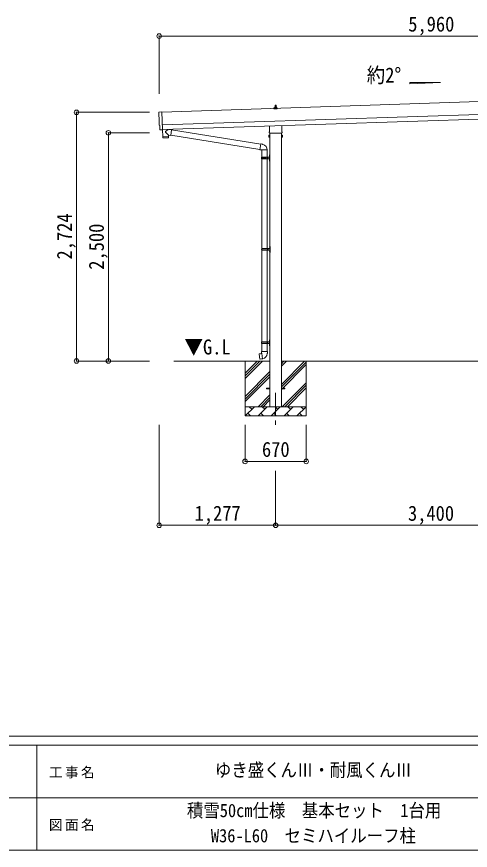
# Model space of a CAD drawing. Units: millimetres at full size, sheet at 1:50. Extents: x -14053 to 14053, y -9700 to 9700.
# Drawn here: x -970 to 4002, y -9700 to -570 of the extents above; entities that cross this region are included whole.
import ezdxf
from ezdxf.enums import TextEntityAlignment as Align

# ---------------------------------------------------------------- set-up
doc = ezdxf.new("R2010")
doc.units = ezdxf.units.MM
doc.header["$LTSCALE"] = 50
doc.header["$PDMODE"] = 32
doc.header["$PDSIZE"] = 50
doc.linetypes.add('CHAIN1', pattern=[8, 5, -1, 1, -1])
for name, color, linetype, lineweight in [('0-1_Defpoints', 7, 'CHAIN1', 9), ('0-2_TEXT1', 4, 'Continuous', 9), ('0-3_SHAPE', 7, 'Continuous', 9), ('0-7_PARTS2', 7, 'Continuous', 9), ('0-8_TABLE1', 6, 'Continuous', 9), ('0-9_DIM1', 7, 'Continuous', 9), ('F-0', 7, 'Continuous', 9)]:
    doc.layers.add(name, color=color, linetype=linetype, lineweight=lineweight)
doc.styles.add('ＭＳ ゴシック', font='')
doc.styles.get('ＭＳ ゴシック').set_extended_font_data('MS Gothic')

msp = doc.modelspace()

# ---------------------------------------------------------------- linework, layer by layer
at = {"layer": '0-1_Defpoints'}
msp.add_line((1868.36, -4691.27), (1868.36, -5040.27), dxfattribs=at)
at = {"layer": '0-2_TEXT1'}
for p, q in [((6514.26, -1419.71), (622.14, -1616.11)), ((1862.36, -1562.01), (1863.09, -1538.49)), ((1864.09, -1537.51), (1872.64, -1537.51)), ((1873.64, -1538.49), (1874.36, -1562.01)), ((626.81, -1756.04), (6518.92, -1559.63)), ((628.47, -1806.01), (6520.59, -1609.6)), ((1850.11, -1577.51), (1850.11, -1569.8)), ((1886.61, -1577.51), (1850.11, -1577.51)), ((1850.5, -1569.01), (1886.23, -1569.01)), ((1850.88, -1568.83), (1857.6, -1567.2)), ((1857.98, -1567.01), (1878.75, -1567.01)), ((1858.36, -1566.23), (1858.36, -1562.01)), ((1859.36, -1562.01), (1877.36, -1562.01)), ((1878.36, -1566.23), (1878.36, -1562.01)), ((1885.85, -1568.83), (1879.13, -1567.2)), ((1886.61, -1577.51), (1886.61, -1569.8)), ((608.98, -1810.43), (602.05, -1810.3)), ((1800.06, -1831.5), (1800.06, -1766.95)), ((1936.66, -1762.4), (1936.66, -1831.5)), ((1794.36, -1869.77), (1795.12, -1868.46)), ((1794.36, -1869.77), (1794.36, -1886.77)), ((1794.36, -1886.77), (1795.12, -1888.09)), ((1801.36, -1868.46), (1795.12, -1868.46)), ((1801.36, -1873.37), (1795.12, -1873.37)), ((1801.36, -1883.18), (1795.12, -1883.18)), ((1801.36, -1888.09), (1795.12, -1888.09)), ((1798.36, -1840.27), (1798.36, -1834.77)), ((1936.3, -1843.77), (1800.43, -1843.77)), ((1801.36, -1888.09), (1801.36, -1868.46)), ((1801.36, -1869.07), (1803.86, -1869.07)), ((1803.86, -1887.47), (1801.36, -1887.47)), ((1805.86, -1843.77), (1805.86, -4841.27)), ((1930.86, -1843.77), (1930.86, -4841.27)), ((1930.86, -1888.77), (1932.86, -1888.77)), ((1935.36, -1869.07), (1932.86, -1869.07)), ((1932.86, -1887.47), (1935.36, -1887.47)), ((1935.36, -1888.09), (1935.36, -1868.46)), ((1935.36, -1868.46), (1941.61, -1868.46)), ((1935.36, -1873.37), (1941.61, -1873.37)), ((1935.36, -1883.18), (1941.61, -1883.18)), ((1935.36, -1888.09), (1941.61, -1888.09)), ((1938.36, -1834.77), (1938.36, -1840.27)), ((1942.36, -1869.77), (1941.61, -1868.46)), ((1942.36, -1886.77), (1941.61, -1888.09)), ((1942.36, -1869.77), (1942.36, -1886.77)), ((1768.36, -4636.77), (1805.86, -4636.77)), ((1768.36, -4645.77), (1768.36, -4636.77)), ((1768.36, -4645.77), (1805.86, -4645.77)), ((1930.86, -4636.77), (1968.36, -4636.77)), ((1930.86, -4645.77), (1968.36, -4645.77)), ((1968.36, -4645.77), (1968.36, -4636.77))]:
    msp.add_line(p, q, dxfattribs=at)
for points in [[(590.47, -1613.73), (621.97, -1611.03), (628.57, -1808.77)], [(599.11, -1807.4), (597.55, -1760.4), (596.95, -1760.42)], [(609.71, -1810.13), (610.35, -1809.48), (628.6, -1809.78)], [(1932.86, -1888.77), (1932.86, -1867.77), (1930.86, -1867.77)]]:
    msp.add_lwpolyline(points, dxfattribs=at)
msp.add_lwpolyline([(1803.86, -1888.77), (1803.86, -1867.77), (1805.86, -1867.77), (1805.86, -1888.77)], close=True, dxfattribs=at)
for centre, radius, start, end in [((1864.09, -1538.51), 1, 90, 178.60509), ((1872.64, -1538.51), 1, 1.39491, 90), ((1851.11, -1569.8), 1, 103.62699, 180), ((1857.36, -1566.23), 1, 283.62699, 0), ((1862.45, -1562.65), 4.13, 90, 171.17633), ((1859.36, -1563.01), 1, 90, 180), ((1871.7, -1562.01), 4.83, 133.60282, 180), ((1865.03, -1562.01), 4.83, 0, 46.39718), ((1874.28, -1562.65), 4.13, 8.82367, 90), ((1877.36, -1563.01), 1, 0, 90), ((1879.36, -1566.23), 1, 180, 256.37301), ((1885.61, -1569.8), 1, 0, 76.37301), ((1798.71, -1870.91), 4.34, 145.61575, 214.38425), ((1810.61, -1878.27), 16.24, 162.41205, 197.58795), ((1798.71, -1885.64), 4.34, 145.61575, 214.38425), ((1802.36, -1834.77), 4, 125.09963, 180), ((1802.36, -1840.27), 4, 180, 194.47751), ((1802.36, -1840.27), 4, 194.47751, 241.04498), ((1934.36, -1840.27), 4, 298.95502, 345.52249), ((1934.36, -1834.77), 4, 0, 54.90037), ((1934.36, -1840.27), 4, 345.52249, 0), ((1926.12, -1878.27), 16.24, 342.41205, 17.58795), ((1938.02, -1870.91), 4.34, 325.61575, 34.38425), ((1938.02, -1885.64), 4.34, 325.61575, 34.38425)]:
    msp.add_arc(centre, radius, start, end, dxfattribs=at)
for centre, major_axis, ratio, start_param, end_param in [((590.73, -1616.72), (-3, -0.1), 0.99863, 4.7647489, 6.2979817), ((-4170.14, -1845.88), (4760.73, 158.69), 0.99863, 6.2686928, 6.2979817), ((596.8, -1756.02), (-4.4, -0.15), 0.99863, 6.2686928, 7.8539816), ((602.11, -1807.29), (-2.11, -2.14), 0.9974, 5.5252311, 7.0411395), ((609, -1809.43), (-0.704, -0.714), 0.9974, 0.7579542, 1.5707963)]:
    msp.add_ellipse(centre, major_axis=major_axis, ratio=ratio, start_param=start_param, end_param=end_param, dxfattribs=at)
at = {"layer": '0-3_SHAPE'}
for p, q in [((1805.86, -4341.27), (751.35, -4341.27)), ((1533.36, -4341.27), (1533.36, -4941.27)), ((1533.36, -4474.76), (1666.85, -4341.27)), ((1533.36, -4531.33), (1723.42, -4341.27)), ((1533.36, -4503.04), (1695.13, -4341.27)), ((5205.86, -4341.27), (1930.86, -4341.27)), ((1930.86, -4398.38), (1987.97, -4341.27)), ((1930.86, -4370.1), (1959.69, -4341.27)), ((1930.86, -4596.37), (2185.96, -4341.27)), ((1930.86, -4624.66), (2203.36, -4352.16)), ((1930.86, -4652.94), (2203.36, -4380.44)), ((1533.36, -4729.31), (1805.86, -4456.81)), ((1533.36, -4757.6), (1805.86, -4485.1)), ((1533.36, -4785.88), (1805.86, -4513.38)), ((1940.52, -4841.27), (2203.36, -4578.43)), ((1968.81, -4841.27), (2203.36, -4606.72)), ((1997.09, -4841.27), (2203.36, -4635)), ((1675.96, -4841.27), (1805.86, -4711.37)), ((1704.25, -4841.27), (1805.86, -4739.66)), ((1732.53, -4841.27), (1805.86, -4767.94)), ((1533.36, -4841.27), (2203.36, -4841.27)), ((1535.52, -4941.27), (1635.52, -4841.27)), ((1564.08, -4912.72), (1592.63, -4941.27)), ((1606.97, -4869.83), (1578.42, -4841.27)), ((1676.94, -4941.27), (1776.94, -4841.27)), ((1705.5, -4912.72), (1734.05, -4941.27)), ((1748.39, -4869.83), (1719.84, -4841.27)), ((1818.36, -4941.27), (1918.36, -4841.27)), ((1846.92, -4912.72), (1875.47, -4941.27)), ((1889.81, -4869.83), (1861.26, -4841.27)), ((1959.79, -4941.27), (2059.79, -4841.27)), ((1988.34, -4912.72), (2016.89, -4941.27)), ((2031.23, -4869.83), (2002.68, -4841.27)), ((2101.21, -4941.27), (2201.21, -4841.27)), ((2129.76, -4912.72), (2158.31, -4941.27)), ((2172.65, -4869.83), (2144.1, -4841.27))]:
    msp.add_line(p, q, dxfattribs=at)
msp.add_lwpolyline([(2203.36, -4341.27), (2203.36, -4941.27), (1533.36, -4941.27)], dxfattribs=at)
at = {"layer": '0-7_PARTS2', "color": 4}
for p, q in [((3337.73, -1291.09), (3673.73, -1291.09)), ((3337.73, -1303.5), (3337.73, -1291.09)), ((3673.73, -1291.09), (3337.73, -1303.5))]:
    msp.add_line(p, q, dxfattribs=at)
at = {"layer": '0-8_TABLE1'}
for p, q in [((591.36, -782.16), (591.36, -1413.55)), ((591.36, -782.16), (6551.36, -782.16)), ((-314.64, -1617.27), (485.36, -1617.27)), ((-314.64, -1617.27), (-314.64, -4341.27)), ((35.36, -1841.27), (485.36, -1841.27)), ((35.36, -1841.27), (35.36, -4341.27)), ((-314.64, -4341.27), (485.36, -4341.27)), ((591.36, -6140.27), (591.36, -5040.27)), ((1533.36, -5440.27), (1533.36, -5040.27)), ((2203.36, -5440.27), (2203.36, -5040.27)), ((1533.36, -5440.27), (2203.36, -5440.27)), ((1868.36, -6140.27), (1868.36, -5542.27)), ((1868.36, -6140.27), (591.36, -6140.27)), ((1868.36, -6140.27), (5268.36, -6140.27))]:
    msp.add_line(p, q, dxfattribs=at)
for p in [(591.36, -782.16), (-314.64, -1617.27), (35.36, -1841.27), (-314.64, -4341.27), (35.36, -4341.27), (1533.36, -5440.27), (2203.36, -5440.27), (591.36, -6140.27), (1868.36, -6140.27)]:
    msp.add_point(p, dxfattribs=at)
at = {"layer": '0-9_DIM1'}
for p, q in [((628.57, -1808.77), (628.6, -1809.77)), ((689.89, -1803.96), (662.68, -1826.99)), ((727.58, -1807.25), (701.67, -1803.57)), ((727.58, -1807.25), (718.62, -1870.32)), ((727.33, -1809.03), (1704.49, -1965.72)), ((630.61, -1881.98), (631.27, -1895.02)), ((691.88, -1895.95), (634.37, -1897.86)), ((635.07, -1880.83), (635.12, -1881.83)), ((694.14, -1866.84), (662.64, -1834.33)), ((690.04, -1879), (690.05, -1880)), ((694.14, -1866.84), (718.62, -1870.32)), ((694.14, -1866.84), (694.54, -1878.85)), ((718.88, -1868.44), (1694.07, -2024.81)), ((1704.81, -1963.9), (1693.75, -2026.63)), ((1704.81, -1963.9), (1705.96, -1961.92)), ((1704.81, -1963.9), (1724.45, -1967.72)), ((1705.96, -1961.92), (1709.52, -1962.55)), ((1709.52, -1962.55), (1709.94, -1964.89)), ((1724.45, -1967.72), (1726.14, -1969.35)), ((1726.14, -1969.35), (1728.25, -1969.8)), ((1693.75, -2026.63), (1694.15, -2028.89)), ((1693.75, -2026.63), (1713.51, -2029.76)), ((1694.15, -2028.89), (1697.71, -2029.51)), ((1697.71, -2029.51), (1698.91, -2027.45)), ((1713.51, -2029.76), (1715.71, -2028.78)), ((1776.01, -2029.17), (1714.83, -2029.17)), ((1715.86, -2029.17), (1715.86, -2108.47)), ((1775.86, -2029.17), (1775.86, -2108.47)), ((1799.56, -2091.32), (1801.61, -2092.32)), ((1800.83, -2089.32), (1801.46, -2089.32)), ((1800.83, -2089.32), (1800.83, -2097.62)), ((1800.83, -2097.62), (1801.46, -2097.62)), ((1801.46, -2089.32), (1801.86, -2089.72)), ((1801.61, -2092.32), (1802.22, -2093.47)), ((1801.86, -2085.47), (1804.86, -2083.97)), ((1801.86, -2085.47), (1801.86, -2149.47)), ((1804.86, -2083.97), (1804.86, -2150.97)), ((1804.86, -2083.97), (1805.86, -2083.97)), ((1805.86, -2083.97), (1805.86, -2150.97)), ((1712.86, -2110.47), (1763.2, -2110.47)), ((1712.86, -2124.47), (1763.2, -2124.47)), ((1713.86, -2108.47), (1799.86, -2108.47)), ((1713.86, -2108.47), (1713.86, -2110.47)), ((1713.86, -2126.47), (1713.86, -2124.47)), ((1713.86, -2126.47), (1799.86, -2126.47)), ((1715.86, -2126.47), (1715.86, -3109.77)), ((1772.86, -2108.47), (1772.86, -2112.97)), ((1772.86, -2112.97), (1774.86, -2112.97)), ((1772.86, -2126.47), (1772.86, -2121.97)), ((1772.86, -2121.97), (1774.86, -2121.97)), ((1774.86, -2112.97), (1774.86, -2121.97)), ((1775.86, -2126.47), (1775.86, -3109.77)), ((1780.86, -2108.47), (1780.86, -2126.47)), ((1780.86, -2112.97), (1783.86, -2112.97)), ((1780.86, -2121.97), (1783.86, -2121.97)), ((1783.86, -2112.97), (1783.86, -2121.97)), ((1799.56, -2139.32), (1801.61, -2140.32)), ((1800.83, -2137.32), (1801.46, -2137.32)), ((1800.83, -2137.32), (1800.83, -2145.62)), ((1800.83, -2145.62), (1801.46, -2145.62)), ((1801.46, -2137.32), (1801.46, -2145.62)), ((1801.46, -2137.32), (1801.86, -2137.72)), ((1801.46, -2145.62), (1801.86, -2145.22)), ((1801.61, -2140.32), (1802.22, -2141.47)), ((1801.86, -2149.47), (1804.86, -2150.97)), ((1804.86, -2150.97), (1805.86, -2150.97)), ((1802.06, -3092.63), (1804.11, -3093.62)), ((1803.33, -3090.62), (1803.96, -3090.62)), ((1803.33, -3090.62), (1803.33, -3098.92)), ((1803.33, -3098.92), (1803.96, -3098.92)), ((1803.96, -3090.62), (1804.36, -3091.02)), ((1804.11, -3093.62), (1804.72, -3094.77)), ((1804.36, -3086.77), (1807.36, -3085.27)), ((1804.36, -3086.77), (1804.36, -3150.77)), ((1807.36, -3085.27), (1807.36, -3152.27)), ((1807.36, -3085.27), (1808.36, -3085.27)), ((1808.36, -3085.27), (1808.36, -3152.27)), ((1715.36, -3111.77), (1765.7, -3111.77)), ((1715.36, -3125.77), (1765.7, -3125.77)), ((1715.86, -3127.77), (1715.86, -4132.27)), ((1716.36, -3109.77), (1802.36, -3109.77)), ((1716.36, -3109.77), (1716.36, -3111.77)), ((1716.36, -3127.77), (1716.36, -3125.77)), ((1716.36, -3127.77), (1802.36, -3127.77)), ((1775.36, -3109.77), (1775.36, -3114.27)), ((1775.36, -3114.27), (1777.36, -3114.27)), ((1775.36, -3127.77), (1775.36, -3123.27)), ((1775.36, -3123.27), (1777.36, -3123.27)), ((1775.86, -3127.77), (1775.86, -4132.27)), ((1777.36, -3114.27), (1777.36, -3123.27)), ((1783.36, -3109.77), (1783.36, -3127.77)), ((1783.36, -3114.27), (1786.36, -3114.27)), ((1783.36, -3123.27), (1786.36, -3123.27)), ((1786.36, -3114.27), (1786.36, -3123.27)), ((1802.06, -3140.63), (1804.11, -3141.62)), ((1803.33, -3138.62), (1803.96, -3138.62)), ((1803.33, -3138.62), (1803.33, -3146.92)), ((1803.33, -3146.92), (1803.96, -3146.92)), ((1803.96, -3138.62), (1803.96, -3146.92)), ((1803.96, -3138.62), (1804.36, -3139.02)), ((1803.96, -3146.92), (1804.36, -3146.52)), ((1804.11, -3141.62), (1804.72, -3142.77)), ((1804.36, -3150.77), (1807.36, -3152.27)), ((1807.36, -3152.27), (1808.36, -3152.27)), ((1801.86, -4109.27), (1804.86, -4107.77)), ((1804.86, -4107.77), (1804.86, -4174.77)), ((1804.86, -4107.77), (1805.86, -4107.77)), ((1805.86, -4107.77), (1805.86, -4174.77)), ((1712.86, -4134.27), (1763.2, -4134.27)), ((1712.86, -4148.27), (1763.2, -4148.27)), ((1713.86, -4132.27), (1799.86, -4132.27)), ((1713.86, -4132.27), (1713.86, -4134.27)), ((1713.86, -4150.27), (1713.86, -4148.27)), ((1713.86, -4150.27), (1799.86, -4150.27)), ((1715.86, -4150.27), (1715.86, -4235.2)), ((1772.86, -4132.27), (1772.86, -4136.77)), ((1772.86, -4136.77), (1774.86, -4136.77)), ((1772.86, -4150.27), (1772.86, -4145.77)), ((1772.86, -4145.77), (1774.86, -4145.77)), ((1774.86, -4136.77), (1774.86, -4145.77)), ((1775.86, -4150.27), (1775.86, -4235.2)), ((1780.86, -4132.27), (1780.86, -4150.27)), ((1780.86, -4136.77), (1783.86, -4136.77)), ((1780.86, -4145.77), (1783.86, -4145.77)), ((1783.86, -4136.77), (1783.86, -4145.77)), ((1799.56, -4115.13), (1801.61, -4116.12)), ((1799.56, -4163.13), (1801.61, -4164.12)), ((1800.83, -4113.12), (1801.46, -4113.12)), ((1800.83, -4113.12), (1800.83, -4121.42)), ((1800.83, -4121.42), (1801.46, -4121.42)), ((1800.83, -4161.12), (1801.46, -4161.12)), ((1800.83, -4161.12), (1800.83, -4169.42)), ((1800.83, -4169.42), (1801.46, -4169.42)), ((1801.46, -4113.12), (1801.86, -4113.52)), ((1801.46, -4161.12), (1801.46, -4169.42)), ((1801.46, -4161.12), (1801.86, -4161.52)), ((1801.46, -4169.42), (1801.86, -4169.02)), ((1801.61, -4116.12), (1802.22, -4117.27)), ((1801.61, -4164.12), (1802.22, -4165.27)), ((1801.86, -4109.27), (1801.86, -4173.27)), ((1801.86, -4173.27), (1804.86, -4174.77)), ((1804.86, -4174.77), (1805.86, -4174.77)), ((1687.4, -4263.65), (1686.6, -4264.82)), ((1686.6, -4264.82), (1696.22, -4319.38)), ((1715.27, -4258.4), (1687.4, -4263.65)), ((1700.15, -4261.05), (1699.94, -4261.29)), ((1714.01, -4235.2), (1711.86, -4235.98)), ((1711.86, -4235.98), (1711.86, -4239.6)), ((1711.86, -4239.6), (1714.11, -4240.42)), ((1777.71, -4235.2), (1714.01, -4235.2)), ((1714.01, -4235.2), (1714.36, -4255.2)), ((1714.36, -4255.2), (1715.71, -4257.2)), ((1725.63, -4315.7), (1715.49, -4258.22)), ((1715.52, -4257.4), (1715.52, -4258.11)), ((1715.71, -4257.2), (1715.68, -4257.21)), ((1776.05, -4257.14), (1775.98, -4259.31)), ((1777.37, -4255.2), (1776.05, -4257.14)), ((1777.71, -4235.2), (1777.37, -4255.2)), ((1779.86, -4239.6), (1777.62, -4240.42)), ((1777.71, -4235.2), (1779.86, -4235.98)), ((1779.86, -4235.98), (1779.86, -4239.6)), ((1710.24, -4318.29), (1709.96, -4318.14)), ((1725.93, -4316.46), (1725.69, -4315.8))]:
    msp.add_line(p, q, dxfattribs=at)
for points in [[(628.2, -1809.77), (630.57, -1880.98), (694.54, -1878.85)], [(694.78, -1892.9), (694.57, -1879.85), (630.61, -1881.98)], [(1799.56, -2095.62), (1801.61, -2094.62), (1802.22, -2093.47)], [(1801.46, -2089.32), (1801.46, -2097.62), (1801.86, -2097.22)], [(1799.56, -2143.62), (1801.61, -2142.62), (1802.22, -2141.47)], [(1802.06, -3096.92), (1804.11, -3095.92), (1804.72, -3094.77)], [(1803.96, -3090.62), (1803.96, -3098.92), (1804.36, -3098.52)], [(1802.06, -3144.92), (1804.11, -3143.92), (1804.72, -3142.77)], [(1799.56, -4119.42), (1801.61, -4118.42), (1802.22, -4117.27)], [(1799.56, -4167.42), (1801.61, -4166.42), (1802.22, -4165.27)], [(1801.46, -4113.12), (1801.46, -4121.42), (1801.86, -4121.02)], [(1702.39, -4260.83), (1702.11, -4260.68), (1700.15, -4261.05)], [(1725.36, -4315.61), (1697.38, -4320.2), (1696.22, -4319.38)], [(1712.43, -4317.73), (1712.21, -4317.97), (1710.24, -4318.29)]]:
    msp.add_lwpolyline(points, dxfattribs=at)
for centre, radius, start, end in [((634.26, -1894.86), 3, 182.90915, 271.95747), ((666.06, -1830.68), 5, 132.56466, 226.88314), ((691.78, -1892.95), 3, 271.90915, 0.90915), ((1715.71, -2028.78), 60.3, 359.62495, 78), ((1805.16, -2093.47), 6, 136.21765, 223.78235), ((1761.61, -2117.47), 49.25, 171.82876, 180.00002), ((1761.61, -2117.47), 49.25, 180.00002, 188.17127), ((1763.2, -2108.47), 2, 270, 359.99998), ((1763.2, -2126.47), 2, 0.00005, 90.00004), ((1805.16, -2141.47), 6, 136.21765, 223.78235), ((1799.86, -2106.47), 2, 270, 359.99998), ((1799.86, -2128.47), 2, 0.00005, 90.00004), ((1807.66, -3094.77), 6, 136.21765, 223.78235), ((1764.11, -3118.77), 49.25, 171.82876, 180.00002), ((1764.11, -3118.77), 49.25, 180.00002, 188.17127), ((1765.7, -3109.77), 2, 270, 359.99998), ((1765.7, -3127.77), 2, 0.00005, 90.00004), ((1807.66, -3142.77), 6, 136.21765, 223.78235), ((1802.36, -3107.77), 2, 270, 359.99998), ((1802.36, -3129.77), 2, 0.00005, 90.00004), ((1761.61, -4141.27), 49.25, 171.82876, 180.00002), ((1761.61, -4141.27), 49.25, 180.00002, 188.17127), ((1763.2, -4132.27), 2, 270, 359.99998), ((1763.2, -4150.27), 2, 0.00005, 90.00004), ((1805.16, -4117.27), 6, 136.21765, 223.78235), ((1805.16, -4165.27), 6, 136.21765, 223.78235), ((1799.86, -4130.27), 2, 270, 359.99998), ((1799.86, -4152.27), 2, 0.00005, 90.00004), ((1715.22, -4258.11), 0.3, 280.66842, 0), ((1715.72, -4257.4), 0.2, 100, 180), ((1715.71, -4257.2), 60.3, 279.96938, 358), ((1725.41, -4315.9), 0.3, 20, 99.33158), ((1726.12, -4316.39), 0.2, 200, 279.96938)]:
    msp.add_arc(centre, radius, start, end, dxfattribs=at)
at = {"layer": 'F-0', "color": 5, "lineweight": 5}
for p, q in [((-14053.43, -8450), (13346.57, -8450)), ((-14053.43, -8550), (8901.98, -8550)), ((-748.03, -8550), (-748.03, -9700)), ((-5748.03, -9125), (4501.97, -9125)), ((-14053.43, -9700), (13346.57, -9700))]:
    msp.add_line(p, q, dxfattribs=at)

# ---------------------------------------------------------------- texts
at = {"layer": '0-7_PARTS2', "style": 'ＭＳ ゴシック', "width": 0.9}
for s, p in [('約2°', (2866.65, -1341.14)), ('▼G.L', (868.98, -4319.06))]:
    msp.add_text(s, height=165, dxfattribs=at).set_placement(p, align=Align.BOTTOM_LEFT)
at = {"layer": '0-8_TABLE1', "color": 7, "style": 'ＭＳ ゴシック', "width": 0.9}
for s, p in [('5,960', (3321.36, -782.16)), ('670', (1718.36, -5440.27)), ('1,277', (979.86, -6140.27)), ('3,400', (3318.36, -6140.27))]:
    msp.add_text(s, height=165, dxfattribs=at).set_placement(p, align=Align.BOTTOM_LEFT)
for s, p in [('2,724', (-314.64, -3229.27)), ('2,500', (35.36, -3341.27))]:
    msp.add_text(s, height=165, rotation=90, dxfattribs=at).set_placement(p, align=Align.BOTTOM_LEFT)
at = {"layer": 'F-0', "style": 'ＭＳ ゴシック', "width": 0.9}
for s, p in [('ゆき盛くんⅢ・耐風くんⅢ', (1201.97, -8937.5)), ('積雪50cm仕様\u3000基本セット\u30001台用', (895.72, -9380.76)), ('W36-L60\u3000セミハイルーフ柱', (1158.22, -9656.45))]:
    msp.add_text(s, height=146.6, dxfattribs=at).set_placement(p, align=Align.BOTTOM_LEFT)
at = {"layer": 'F-0', "char_height": 110, "attachment_point": 7, "style": 'ＭＳ ゴシック'}
for s, insert in [('\\T1.17;工事名', (-616.19, -8912.5)), ('\\T1.17;図面名', (-616.19, -9487.5))]:
    msp.add_mtext(s, dxfattribs=dict(at, insert=insert))

doc.saveas('drawing.dxf')
